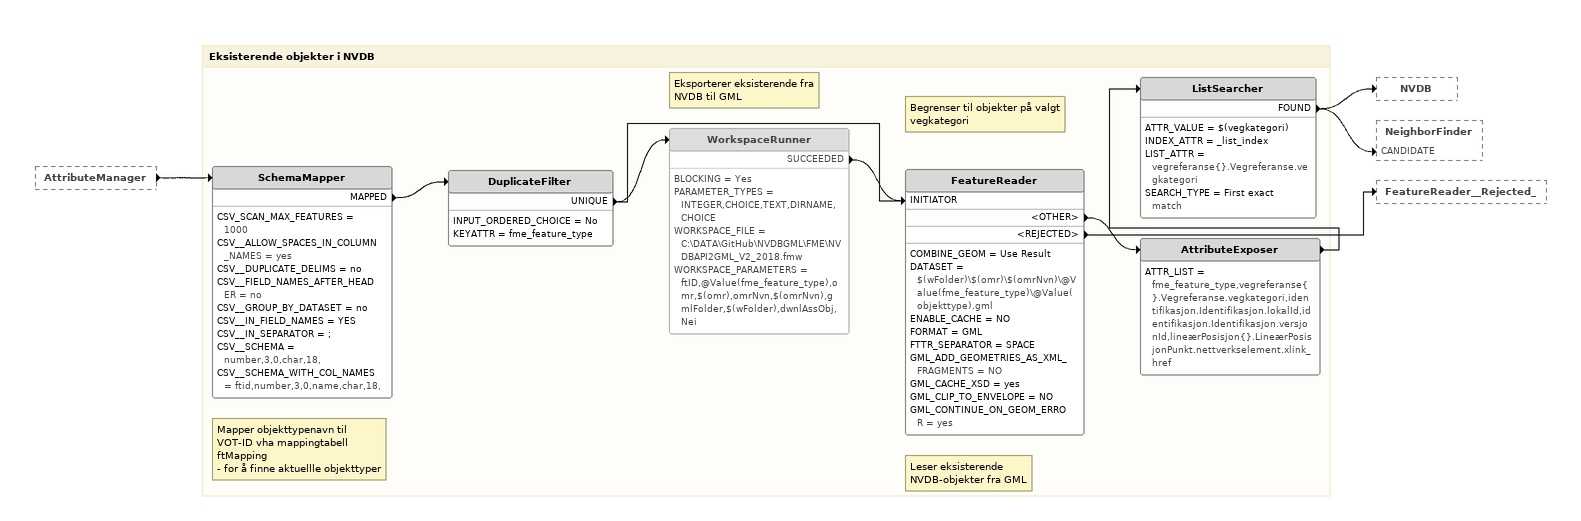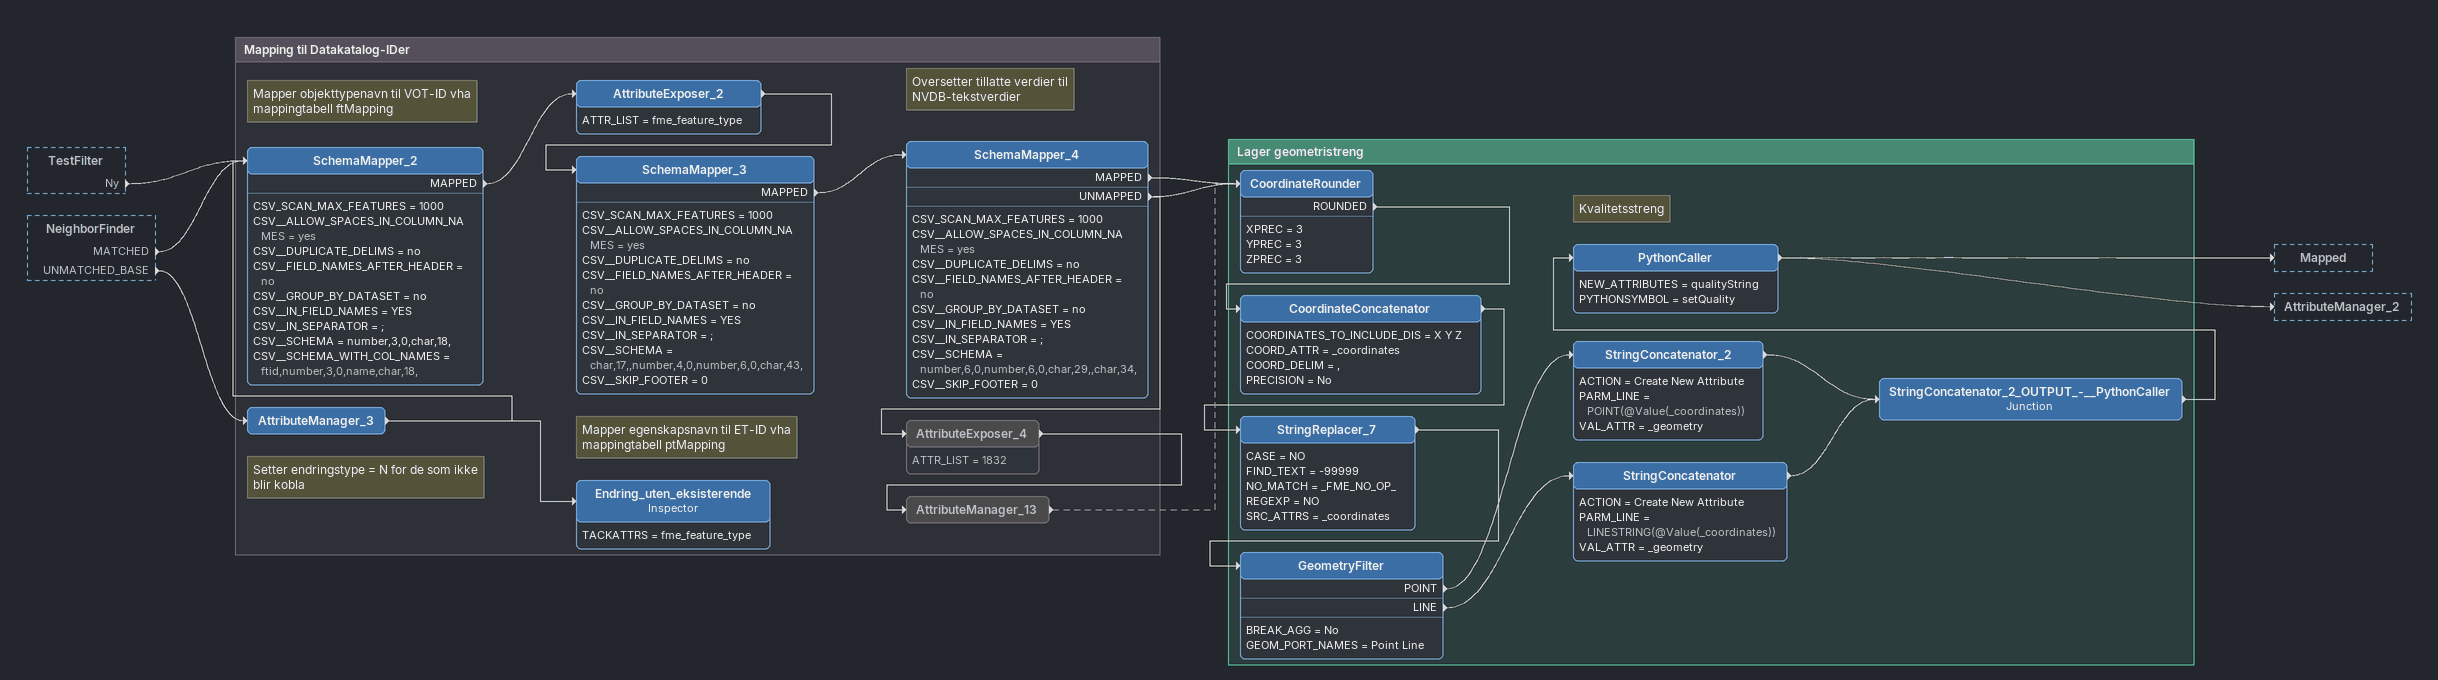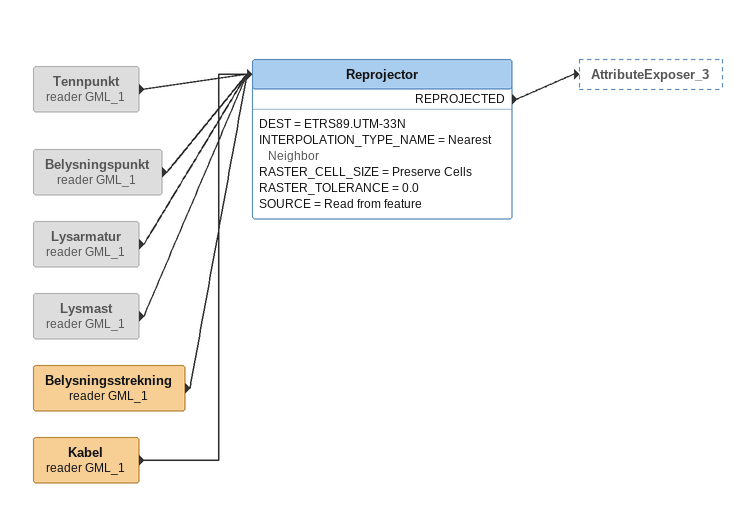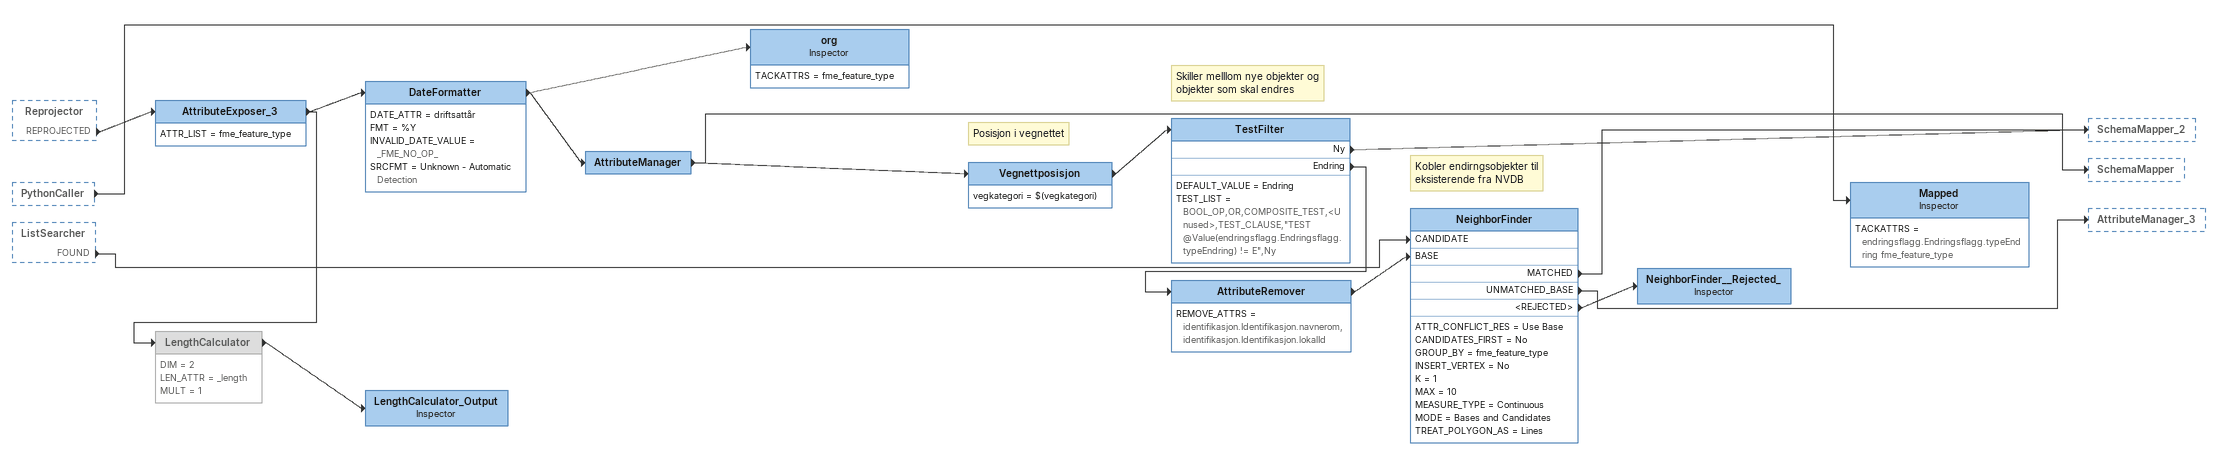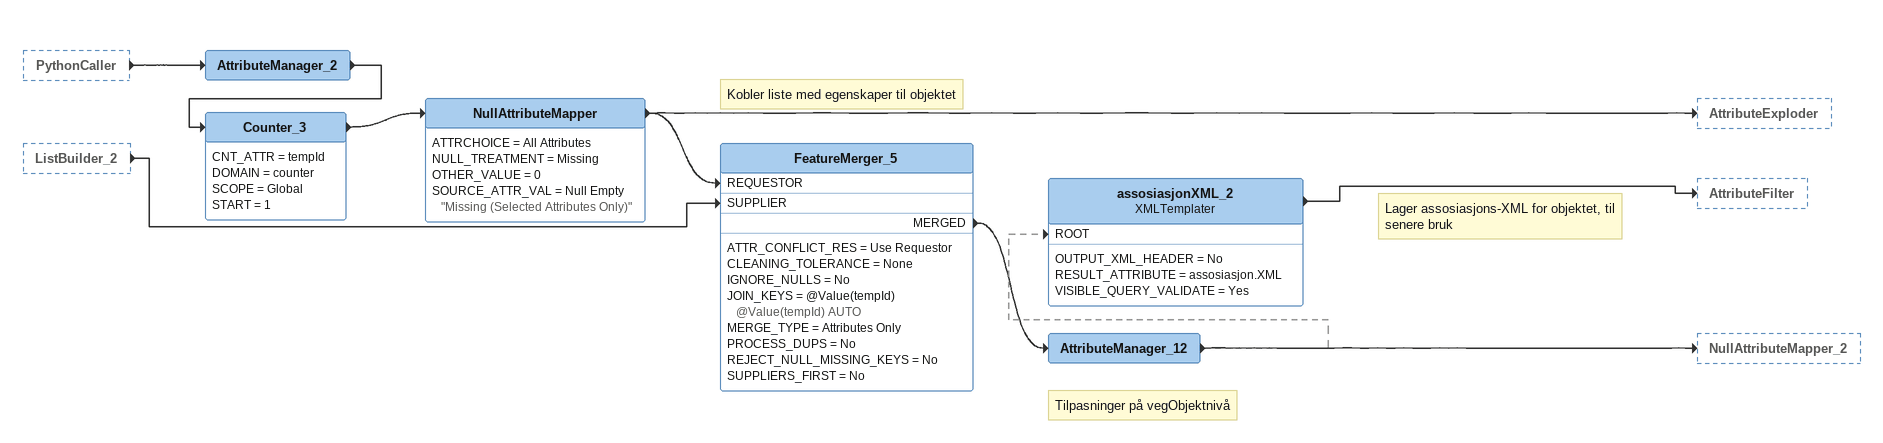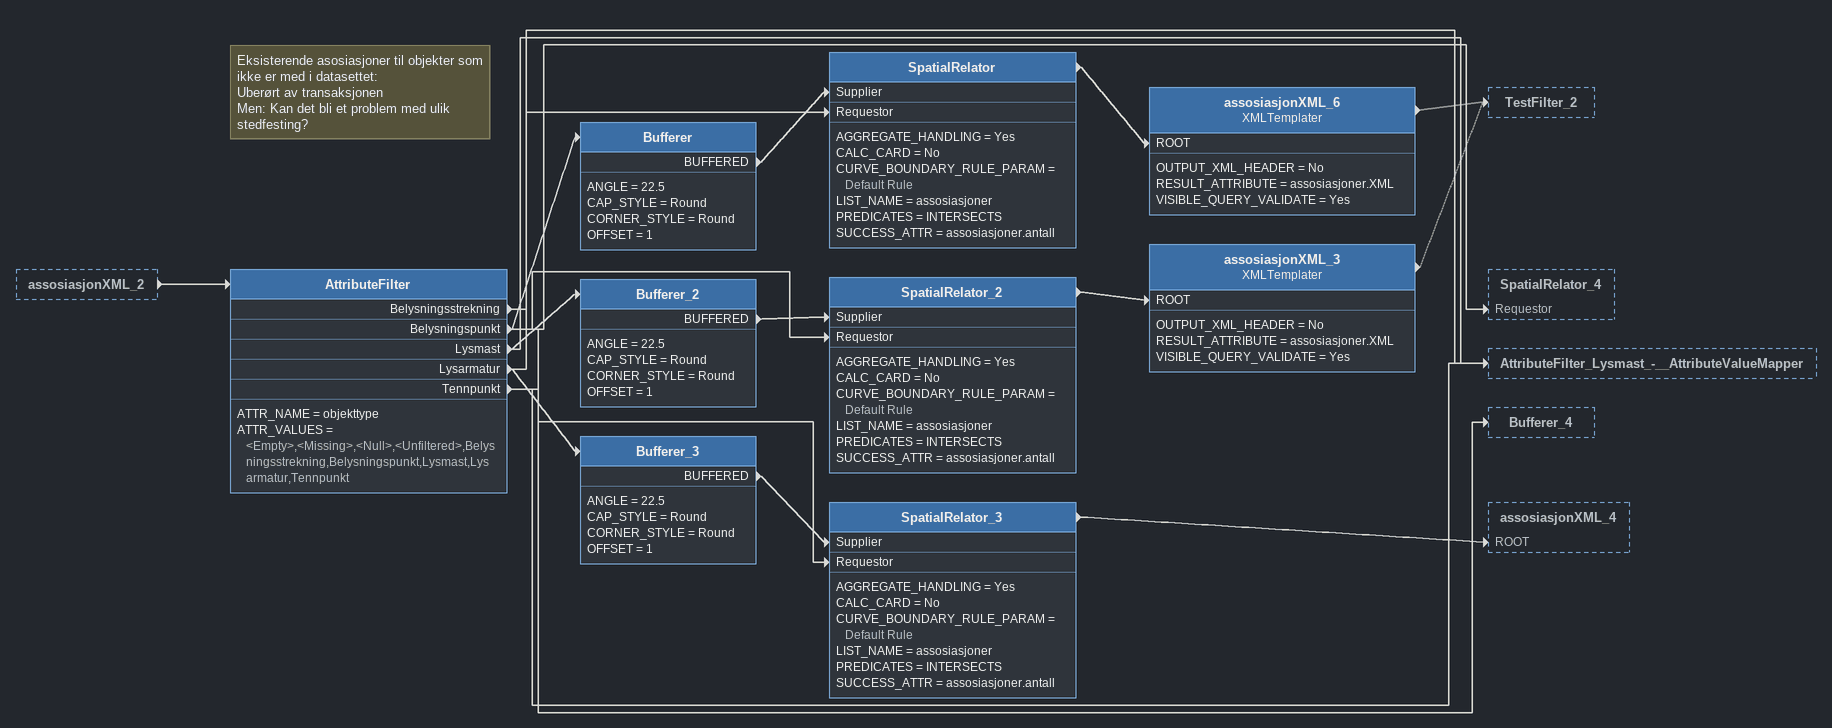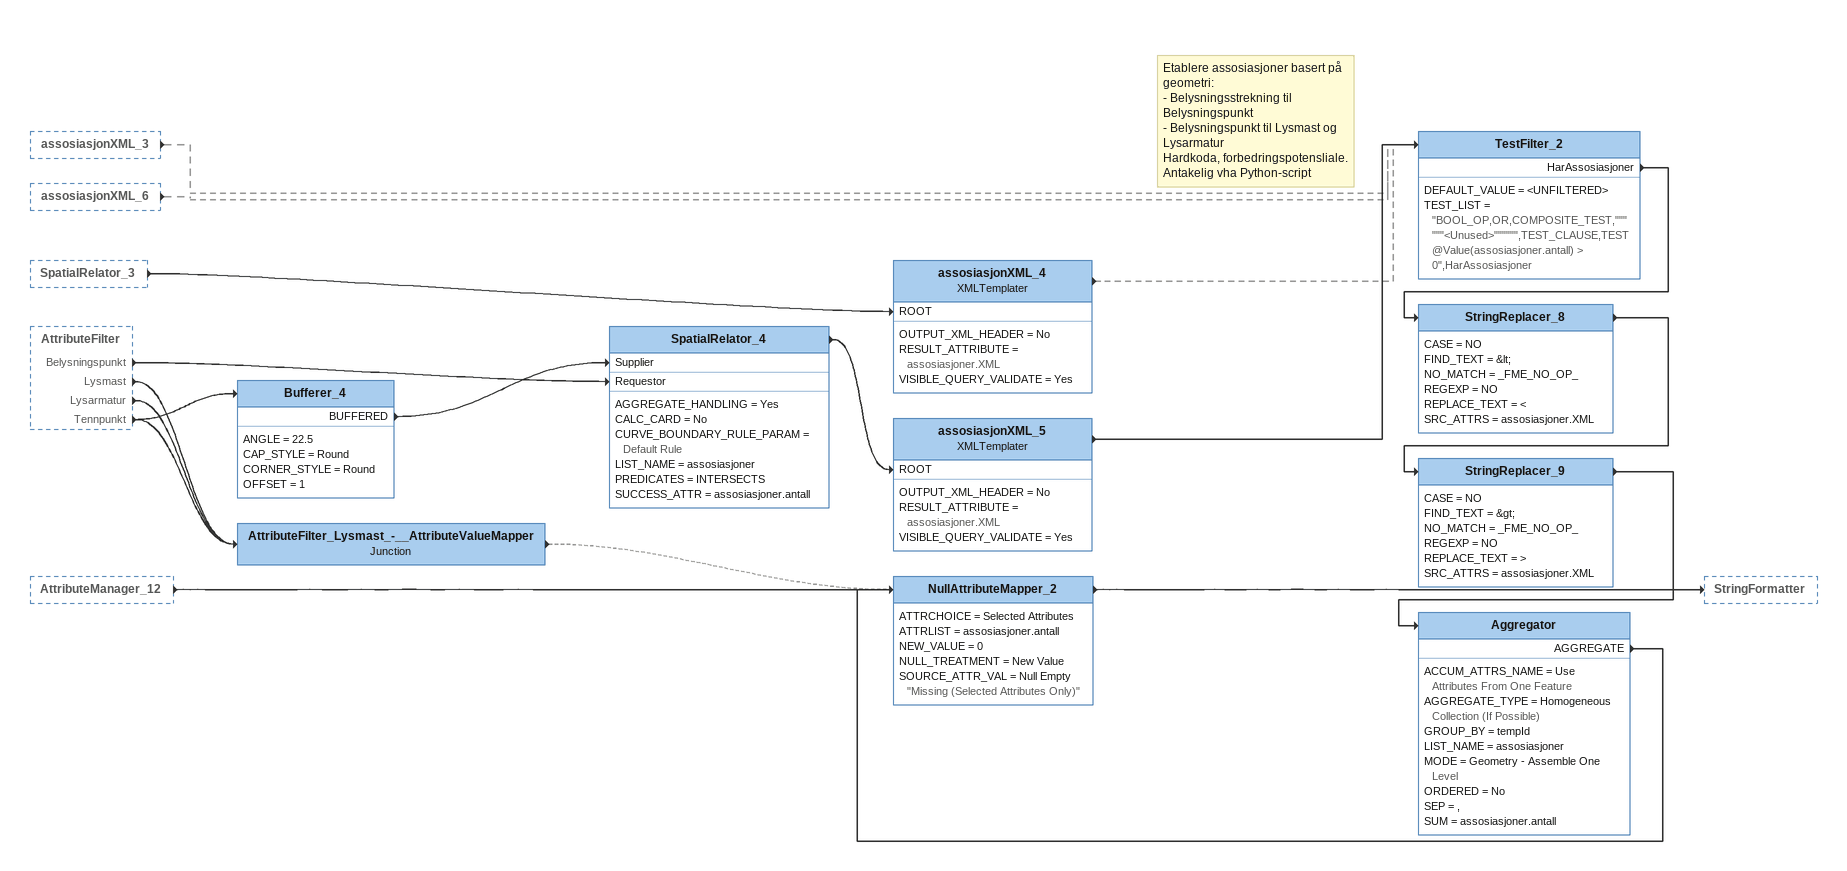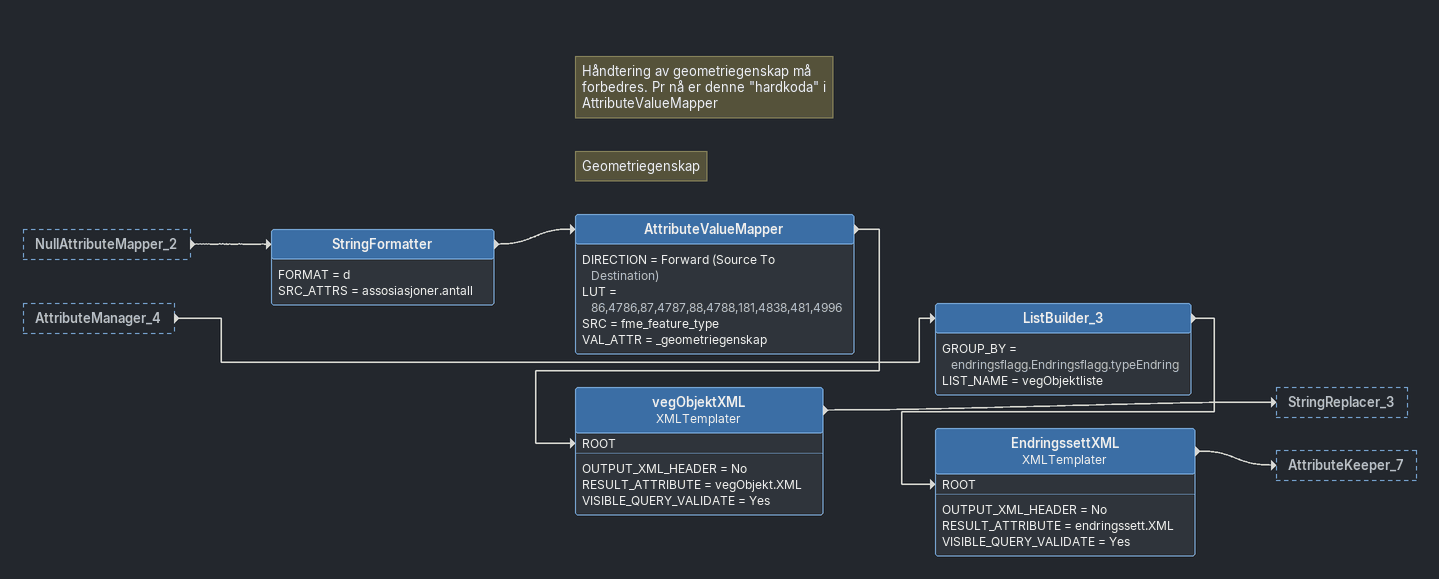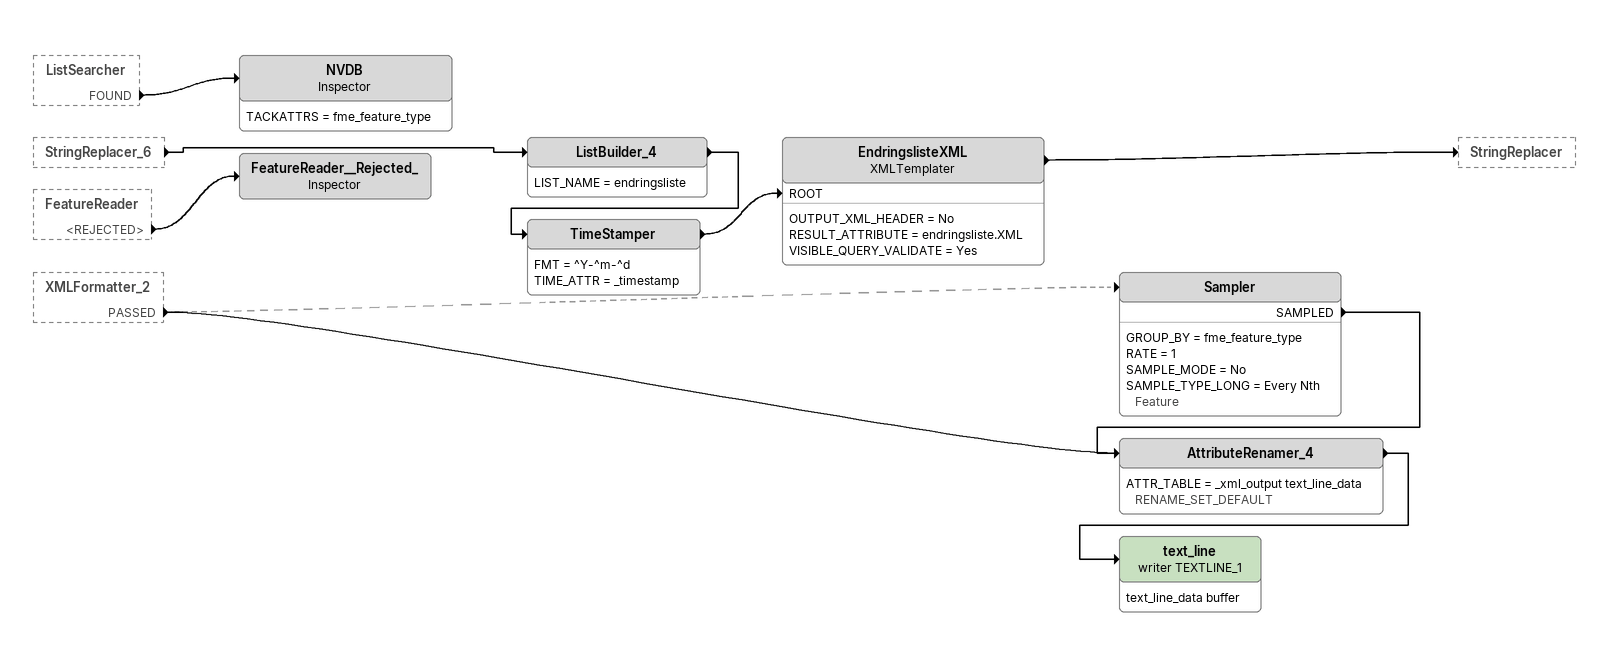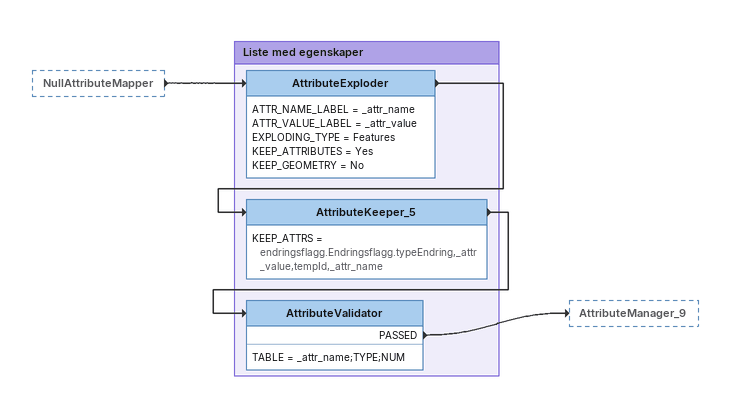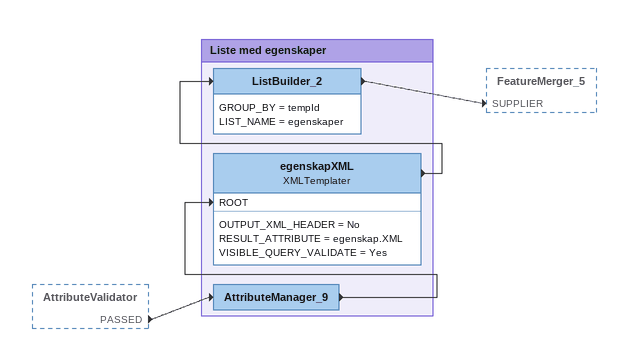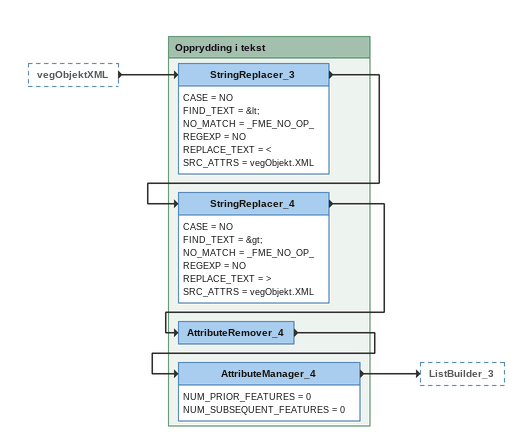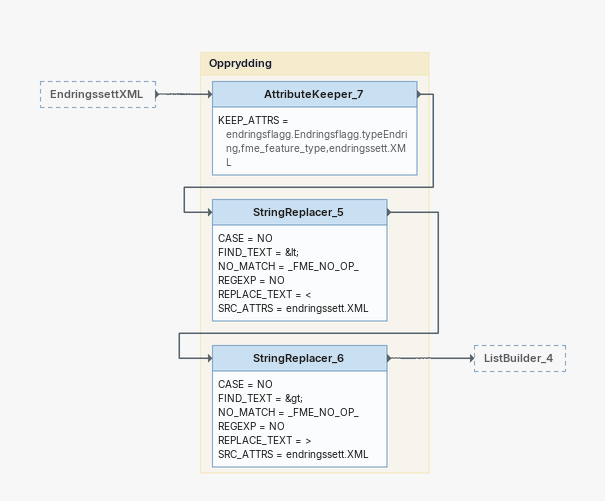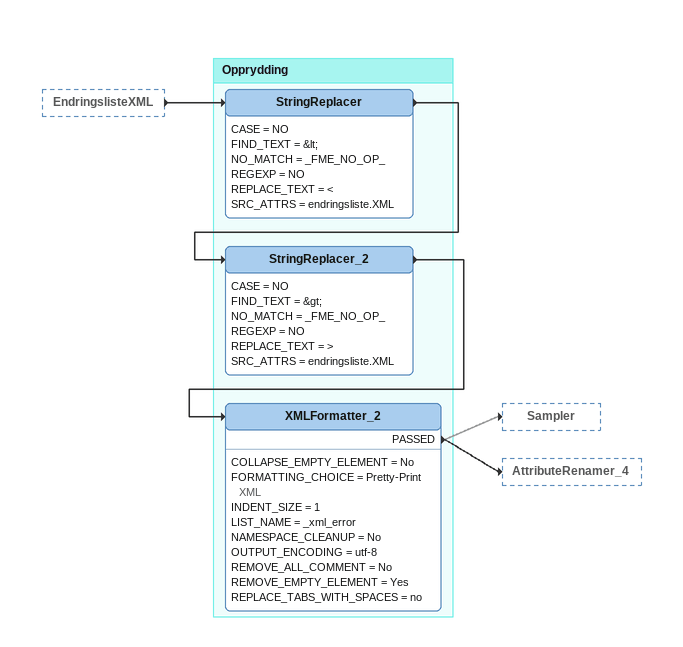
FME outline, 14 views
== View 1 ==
AttributeManager [outside]
    -> SchemaMapper

Bookmark: Eksisterende objekter i NVDB
Note: Mapper objekttypenavn til VOT-ID vha mappingtabell ftMapping / - for å finne aktuellle objekttyper
SchemaMapper
    CSV_SCAN_MAX_FEATURES = 1000
    CSV__ALLOW_SPACES_IN_COLUMN_NAMES = yes
    CSV__DUPLICATE_DELIMS = no
    CSV__FIELD_NAMES_AFTER_HEADER = no
    CSV__GROUP_BY_DATASET = no
    CSV__IN_FIELD_NAMES = YES
    CSV__IN_SEPARATOR = ;
    CSV__SCHEMA = number,3,0,char,18,
    CSV__SCHEMA_WITH_COL_NAMES = ftid,number,3,0,name,char,18,
    MAPPED -> DuplicateFilter
DuplicateFilter
    INPUT_ORDERED_CHOICE = No
    KEYATTR = fme_feature_type
    UNIQUE -> WorkspaceRunner
    UNIQUE -> FeatureReader [INITIATOR]
Note: Eksporterer eksisterende fra NVDB til GML
WorkspaceRunner [off]
    BLOCKING = Yes
    PARAMETER_TYPES = INTEGER,CHOICE,TEXT,DIRNAME,CHOICE
    WORKSPACE_FILE = C:\DATA\GitHub\NVDBGML\FME\NVDBAPI2GML_V2_2018.fmw
    WORKSPACE_PARAMETERS = ftID,@Value(fme_feature_type),omr,$(omr),omrNvn,$(omrNvn),gmlFolder,$(wFolder),dwnlAssObj,Nei
    SUCCEEDED -> FeatureReader [INITIATOR]
Note: Leser eksisterende NVDB-objekter fra GML
FeatureReader
    COMBINE_GEOM = Use Result
    DATASET = $(wFolder)\$(omr)\$(omrNvn)\@Value(fme_feature_type)\@Value(objekttype).gml
    ENABLE_CACHE = NO
    FORMAT = GML
    FTTR_SEPARATOR = SPACE
    GML_ADD_GEOMETRIES_AS_XML_FRAGMENTS = NO
    GML_CACHE_XSD = yes
    GML_CLIP_TO_ENVELOPE = NO
    GML_CONTINUE_ON_GEOM_ERROR = yes
    <OTHER> -> AttributeExposer
    <REJECTED> -> FeatureReader__Rejected_
AttributeExposer
    ATTR_LIST = fme_feature_type,vegreferanse{}.Vegreferanse.vegkategori,identifikasjon.Identifikasjon.lokalId,identifikasjon.Identifikasjon.versjonId,lineærPosisjon{}.LineærPosisjonPunkt.nettverkselement.xlink_href
    -> ListSearcher
Note: Begrenser til objekter på valgt vegkategori
ListSearcher
    ATTR_VALUE = $(vegkategori)
    INDEX_ATTR = _list_index
    LIST_ATTR = vegreferanse{}.Vegreferanse.vegkategori
    SEARCH_TYPE = First exact match
    FOUND -> NVDB
    FOUND -> NeighborFinder [CANDIDATE]

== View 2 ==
TestFilter [outside]
    Ny -> SchemaMapper_2
NeighborFinder [outside]
    MATCHED -> SchemaMapper_2
    UNMATCHED_BASE -> AttributeManager_3

Bookmark: Mapping til Datakatalog-IDer
Note: Setter endringstype = N for de som ikke blir kobla
AttributeManager_3
    -> Endring_uten_eksisterende
    -> SchemaMapper_2
Note: Mapper objekttypenavn til VOT-ID vha mappingtabell ftMapping
SchemaMapper_2
    CSV_SCAN_MAX_FEATURES = 1000
    CSV__ALLOW_SPACES_IN_COLUMN_NAMES = yes
    CSV__DUPLICATE_DELIMS = no
    CSV__FIELD_NAMES_AFTER_HEADER = no
    CSV__GROUP_BY_DATASET = no
    CSV__IN_FIELD_NAMES = YES
    CSV__IN_SEPARATOR = ;
    CSV__SCHEMA = number,3,0,char,18,
    CSV__SCHEMA_WITH_COL_NAMES = ftid,number,3,0,name,char,18,
    MAPPED -> AttributeExposer_2
AttributeExposer_2
    ATTR_LIST = fme_feature_type
    -> SchemaMapper_3
Note: Mapper egenskapsnavn til ET-ID vha mappingtabell ptMapping
SchemaMapper_3
    CSV_SCAN_MAX_FEATURES = 1000
    CSV__ALLOW_SPACES_IN_COLUMN_NAMES = yes
    CSV__DUPLICATE_DELIMS = no
    CSV__FIELD_NAMES_AFTER_HEADER = no
    CSV__GROUP_BY_DATASET = no
    CSV__IN_FIELD_NAMES = YES
    CSV__IN_SEPARATOR = ;
    CSV__SCHEMA = char,17,,number,4,0,number,6,0,char,43,
    CSV__SKIP_FOOTER = 0
    MAPPED -> SchemaMapper_4
Note: Oversetter tillatte verdier til NVDB-tekstverdier
SchemaMapper_4
    CSV_SCAN_MAX_FEATURES = 1000
    CSV__ALLOW_SPACES_IN_COLUMN_NAMES = yes
    CSV__DUPLICATE_DELIMS = no
    CSV__FIELD_NAMES_AFTER_HEADER = no
    CSV__GROUP_BY_DATASET = no
    CSV__IN_FIELD_NAMES = YES
    CSV__IN_SEPARATOR = ;
    CSV__SCHEMA = number,6,0,number,6,0,char,29,,char,34,
    CSV__SKIP_FOOTER = 0
    MAPPED -> CoordinateRounder
    UNMAPPED -> AttributeExposer_4
    UNMAPPED -> CoordinateRounder
AttributeExposer_4 [off]
    ATTR_LIST = 1832
    -> AttributeManager_13
AttributeManager_13 [off]
    -> CoordinateRounder [off]
Endring_uten_eksisterende: Inspector
    TACKATTRS = fme_feature_type

Bookmark: Lager geometristreng
CoordinateRounder
    XPREC = 3
    YPREC = 3
    ZPREC = 3
    ROUNDED -> CoordinateConcatenator
CoordinateConcatenator
    COORDINATES_TO_INCLUDE_DIS = X Y Z
    COORD_ATTR = _coordinates
    COORD_DELIM = ,
    PRECISION = No
    -> StringReplacer_7
StringReplacer_7
    CASE = NO
    FIND_TEXT = -99999
    NO_MATCH = _FME_NO_OP_
    REGEXP = NO
    SRC_ATTRS = _coordinates
    -> GeometryFilter
GeometryFilter
    BREAK_AGG = No
    GEOM_PORT_NAMES = Point Line
    POINT -> StringConcatenator_2
    LINE -> StringConcatenator
StringConcatenator_2
    ACTION = Create New Attribute
    PARM_LINE = POINT(@Value(_coordinates))
    VAL_ATTR = _geometry
    -> StringConcatenator_2_OUTPUT_-__PythonCaller
StringConcatenator
    ACTION = Create New Attribute
    PARM_LINE = LINESTRING(@Value(_coordinates))
    VAL_ATTR = _geometry
    -> StringConcatenator_2_OUTPUT_-__PythonCaller
StringConcatenator_2_OUTPUT_-__PythonCaller: Junction
    -> PythonCaller
Note: Kvalitetsstreng
PythonCaller
    NEW_ATTRIBUTES = qualityString
    PYTHONSYMBOL = setQuality
    -> Mapped
    -> AttributeManager_2

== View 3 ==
Tennpunkt (reader GML_1) [off]
    -> Reprojector
Belysningspunkt (reader GML_1) [off]
    -> Reprojector
Lysarmatur (reader GML_1) [off]
    -> Reprojector
Lysmast (reader GML_1) [off]
    -> Reprojector
Belysningsstrekning (reader GML_1)
    -> Reprojector
Kabel (reader GML_1)
    -> Reprojector
Reprojector
    DEST = ETRS89.UTM-33N
    INTERPOLATION_TYPE_NAME = Nearest Neighbor
    RASTER_CELL_SIZE = Preserve Cells
    RASTER_TOLERANCE = 0.0
    SOURCE = Read from feature
    REPROJECTED -> AttributeExposer_3

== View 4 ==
Reprojector [outside]
    REPROJECTED -> AttributeExposer_3
PythonCaller [outside]
    -> Mapped
ListSearcher [outside]
    FOUND -> NeighborFinder [CANDIDATE]
AttributeExposer_3
    ATTR_LIST = fme_feature_type
    -> DateFormatter
    -> LengthCalculator
DateFormatter
    DATE_ATTR = driftsattår
    FMT = %Y
    INVALID_DATE_VALUE = _FME_NO_OP_
    SRCFMT = Unknown - Automatic Detection
    -> org
    -> AttributeManager
org: Inspector
    TACKATTRS = fme_feature_type
AttributeManager
    -> SchemaMapper
    -> Vegnettposisjon
Note: Posisjon i vegnettet
Vegnettposisjon
    vegkategori = $(vegkategori)
    -> TestFilter
Note: Skiller melllom nye objekter og objekter som skal endres
TestFilter
    DEFAULT_VALUE = Endring
    TEST_LIST = BOOL_OP,OR,COMPOSITE_TEST,<Unused>,TEST_CLAUSE,"TEST @Value(endringsflagg.Endringsflagg.typeEndring) != E",Ny
    Ny -> SchemaMapper_2
    Endring -> AttributeRemover
AttributeRemover
    REMOVE_ATTRS = identifikasjon.Identifikasjon.navnerom,identifikasjon.Identifikasjon.lokalId
    -> NeighborFinder [BASE]
Note: Kobler endirngsobjekter til eksisterende fra NVDB
NeighborFinder
    ATTR_CONFLICT_RES = Use Base
    CANDIDATES_FIRST = No
    GROUP_BY = fme_feature_type
    INSERT_VERTEX = No
    K = 1
    MAX = 10
    MEASURE_TYPE = Continuous
    MODE = Bases and Candidates
    TREAT_POLYGON_AS = Lines
    MATCHED -> SchemaMapper_2
    UNMATCHED_BASE -> AttributeManager_3
    <REJECTED> -> NeighborFinder__Rejected_
Mapped: Inspector
    TACKATTRS = endringsflagg.Endringsflagg.typeEndring fme_feature_type
NeighborFinder__Rejected_: Inspector
LengthCalculator [off]
    DIM = 2
    LEN_ATTR = _length
    MULT = 1
    -> LengthCalculator_Output
LengthCalculator_Output: Inspector

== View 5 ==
PythonCaller [outside]
    -> AttributeManager_2
ListBuilder_2 [outside]
    -> FeatureMerger_5 [SUPPLIER]
AttributeManager_2
    -> Counter_3
Counter_3
    CNT_ATTR = tempId
    DOMAIN = counter
    SCOPE = Global
    START = 1
    -> NullAttributeMapper
NullAttributeMapper
    ATTRCHOICE = All Attributes
    NULL_TREATMENT = Missing
    OTHER_VALUE = 0
    SOURCE_ATTR_VAL = Null Empty "Missing (Selected Attributes Only)"
    -> AttributeExploder
    -> FeatureMerger_5 [REQUESTOR]
Note: Kobler liste med egenskaper til objektet
FeatureMerger_5
    ATTR_CONFLICT_RES = Use Requestor
    CLEANING_TOLERANCE = None
    IGNORE_NULLS = No
    JOIN_KEYS = @Value(tempId) @Value(tempId) AUTO
    MERGE_TYPE = Attributes Only
    PROCESS_DUPS = No
    REJECT_NULL_MISSING_KEYS = No
    SUPPLIERS_FIRST = No
    MERGED -> AttributeManager_12
Note: Tilpasninger på vegObjektnivå
AttributeManager_12
    -> assosiasjonXML_2 [ROOT] [off]
    -> NullAttributeMapper_2
Note: Lager assosiasjons-XML for objektet, til senere bruk
assosiasjonXML_2: XMLTemplater
    OUTPUT_XML_HEADER = No
    RESULT_ATTRIBUTE = assosiasjon.XML
    VISIBLE_QUERY_VALIDATE = Yes
    -> AttributeFilter

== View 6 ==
assosiasjonXML_2 [outside]
    -> AttributeFilter
Note: Eksisterende asosiasjoner til objekter som ikke er med i datasettet: / Uberørt av transaksjonen / Men: Kan det bli et problem med ulik stedfesting?
AttributeFilter
    ATTR_NAME = objekttype
    ATTR_VALUES = <Empty>,<Missing>,<Null>,<Unfiltered>,Belysningsstrekning,Belysningspunkt,Lysmast,Lysarmatur,Tennpunkt
    Belysningsstrekning -> SpatialRelator [Requestor]
    Belysningspunkt -> Bufferer
    Belysningspunkt -> SpatialRelator_2 [Requestor]
    Belysningspunkt -> SpatialRelator_3 [Requestor]
    Belysningspunkt -> SpatialRelator_4 [Requestor]
    Lysmast -> AttributeFilter_Lysmast_-__AttributeValueMapper
    Lysmast -> Bufferer_2
    Lysarmatur -> AttributeFilter_Lysmast_-__AttributeValueMapper
    Lysarmatur -> Bufferer_3
    Tennpunkt -> AttributeFilter_Lysmast_-__AttributeValueMapper
    Tennpunkt -> Bufferer_4
Bufferer
    ANGLE = 22.5
    CAP_STYLE = Round
    CORNER_STYLE = Round
    OFFSET = 1
    BUFFERED -> SpatialRelator [Supplier]
SpatialRelator
    AGGREGATE_HANDLING = Yes
    CALC_CARD = No
    CURVE_BOUNDARY_RULE_PARAM = Default Rule
    LIST_NAME = assosiasjoner
    PREDICATES = INTERSECTS
    SUCCESS_ATTR = assosiasjoner.antall
    -> assosiasjonXML_6 [ROOT]
assosiasjonXML_6: XMLTemplater
    OUTPUT_XML_HEADER = No
    RESULT_ATTRIBUTE = assosiasjoner.XML
    VISIBLE_QUERY_VALIDATE = Yes
    -> TestFilter_2 [off]
Bufferer_2
    ANGLE = 22.5
    CAP_STYLE = Round
    CORNER_STYLE = Round
    OFFSET = 1
    BUFFERED -> SpatialRelator_2 [Supplier]
SpatialRelator_2
    AGGREGATE_HANDLING = Yes
    CALC_CARD = No
    CURVE_BOUNDARY_RULE_PARAM = Default Rule
    LIST_NAME = assosiasjoner
    PREDICATES = INTERSECTS
    SUCCESS_ATTR = assosiasjoner.antall
    -> assosiasjonXML_3 [ROOT]
assosiasjonXML_3: XMLTemplater
    OUTPUT_XML_HEADER = No
    RESULT_ATTRIBUTE = assosiasjoner.XML
    VISIBLE_QUERY_VALIDATE = Yes
    -> TestFilter_2 [off]
Bufferer_3
    ANGLE = 22.5
    CAP_STYLE = Round
    CORNER_STYLE = Round
    OFFSET = 1
    BUFFERED -> SpatialRelator_3 [Supplier]
SpatialRelator_3
    AGGREGATE_HANDLING = Yes
    CALC_CARD = No
    CURVE_BOUNDARY_RULE_PARAM = Default Rule
    LIST_NAME = assosiasjoner
    PREDICATES = INTERSECTS
    SUCCESS_ATTR = assosiasjoner.antall
    -> assosiasjonXML_4 [ROOT]

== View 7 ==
assosiasjonXML_3 [outside]
    -> TestFilter_2 [off]
assosiasjonXML_6 [outside]
    -> TestFilter_2 [off]
SpatialRelator_3 [outside]
    -> assosiasjonXML_4 [ROOT]
AttributeFilter [outside]
    Belysningspunkt -> SpatialRelator_4 [Requestor]
    Lysmast -> AttributeFilter_Lysmast_-__AttributeValueMapper
    Lysarmatur -> AttributeFilter_Lysmast_-__AttributeValueMapper
    Tennpunkt -> AttributeFilter_Lysmast_-__AttributeValueMapper
    Tennpunkt -> Bufferer_4
AttributeManager_12 [outside]
    -> NullAttributeMapper_2
assosiasjonXML_4: XMLTemplater
    OUTPUT_XML_HEADER = No
    RESULT_ATTRIBUTE = assosiasjoner.XML
    VISIBLE_QUERY_VALIDATE = Yes
    -> TestFilter_2 [off]
Bufferer_4
    ANGLE = 22.5
    CAP_STYLE = Round
    CORNER_STYLE = Round
    OFFSET = 1
    BUFFERED -> SpatialRelator_4 [Supplier]
SpatialRelator_4
    AGGREGATE_HANDLING = Yes
    CALC_CARD = No
    CURVE_BOUNDARY_RULE_PARAM = Default Rule
    LIST_NAME = assosiasjoner
    PREDICATES = INTERSECTS
    SUCCESS_ATTR = assosiasjoner.antall
    -> assosiasjonXML_5 [ROOT]
assosiasjonXML_5: XMLTemplater
    OUTPUT_XML_HEADER = No
    RESULT_ATTRIBUTE = assosiasjoner.XML
    VISIBLE_QUERY_VALIDATE = Yes
    -> TestFilter_2
Note: Etablere assosiasjoner basert på geometri: / - Belysningsstrekning til Belysningspunkt / - Belysningspunkt til Lysmast og Lysarmatur / Hardkoda, forbedringspotensliale. Antakelig vha Python-script
TestFilter_2
    DEFAULT_VALUE = <UNFILTERED>
    TEST_LIST = "BOOL_OP,OR,COMPOSITE_TEST,""""""<Unused>"""""",TEST_CLAUSE,TEST @Value(assosiasjoner.antall) > 0",HarAssosiasjoner
    HarAssosiasjoner -> StringReplacer_8
StringReplacer_8
    CASE = NO
    FIND_TEXT = &lt;
    NO_MATCH = _FME_NO_OP_
    REGEXP = NO
    REPLACE_TEXT = <
    SRC_ATTRS = assosiasjoner.XML
    -> StringReplacer_9
StringReplacer_9
    CASE = NO
    FIND_TEXT = &gt;
    NO_MATCH = _FME_NO_OP_
    REGEXP = NO
    REPLACE_TEXT = >
    SRC_ATTRS = assosiasjoner.XML
    -> Aggregator
Aggregator
    ACCUM_ATTRS_NAME = Use Attributes From One Feature
    AGGREGATE_TYPE = Homogeneous Collection (If Possible)
    GROUP_BY = tempId
    LIST_NAME = assosiasjoner
    MODE = Geometry - Assemble One Level
    ORDERED = No
    SEP = ,
    SUM = assosiasjoner.antall
    AGGREGATE -> NullAttributeMapper_2
AttributeFilter_Lysmast_-__AttributeValueMapper: Junction
    -> NullAttributeMapper_2 [off]
NullAttributeMapper_2
    ATTRCHOICE = Selected Attributes
    ATTRLIST = assosiasjoner.antall
    NEW_VALUE = 0
    NULL_TREATMENT = New Value
    SOURCE_ATTR_VAL = Null Empty "Missing (Selected Attributes Only)"
    -> StringFormatter

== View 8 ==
NullAttributeMapper_2 [outside]
    -> StringFormatter
AttributeManager_4 [outside]
    -> ListBuilder_3
StringFormatter
    FORMAT = d
    SRC_ATTRS = assosiasjoner.antall
    -> AttributeValueMapper
Note: Geometriegenskap
Note: Håndtering av geometriegenskap må forbedres. Pr nå er denne "hardkoda" i AttributeValueMapper
AttributeValueMapper
    DIRECTION = Forward (Source To Destination)
    LUT = 86,4786,87,4787,88,4788,181,4838,481,4996
    SRC = fme_feature_type
    VAL_ATTR = _geometriegenskap
    -> vegObjektXML [ROOT]
vegObjektXML: XMLTemplater
    OUTPUT_XML_HEADER = No
    RESULT_ATTRIBUTE = vegObjekt.XML
    VISIBLE_QUERY_VALIDATE = Yes
    -> StringReplacer_3
ListBuilder_3
    GROUP_BY = endringsflagg.Endringsflagg.typeEndring
    LIST_NAME = vegObjektliste
    -> EndringssettXML [ROOT]
EndringssettXML: XMLTemplater
    OUTPUT_XML_HEADER = No
    RESULT_ATTRIBUTE = endringssett.XML
    VISIBLE_QUERY_VALIDATE = Yes
    -> AttributeKeeper_7

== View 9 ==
ListSearcher [outside]
    FOUND -> NVDB
StringReplacer_6 [outside]
    -> ListBuilder_4
FeatureReader [outside]
    <REJECTED> -> FeatureReader__Rejected_
XMLFormatter_2 [outside]
    PASSED -> Sampler [off]
    PASSED -> AttributeRenamer_4
ListBuilder_4
    LIST_NAME = endringsliste
    -> TimeStamper
TimeStamper
    FMT = ^Y-^m-^d
    TIME_ATTR = _timestamp
    -> EndringslisteXML [ROOT]
EndringslisteXML: XMLTemplater
    OUTPUT_XML_HEADER = No
    RESULT_ATTRIBUTE = endringsliste.XML
    VISIBLE_QUERY_VALIDATE = Yes
    -> StringReplacer
Sampler
    GROUP_BY = fme_feature_type
    RATE = 1
    SAMPLE_MODE = No
    SAMPLE_TYPE_LONG = Every Nth Feature
    SAMPLED -> AttributeRenamer_4
AttributeRenamer_4
    ATTR_TABLE = _xml_output text_line_data RENAME_SET_DEFAULT
    -> text_line (writer TEXTLINE_1)
text_line (writer TEXTLINE_1)
    attributes: text_line_data buffer
NVDB: Inspector
    TACKATTRS = fme_feature_type
FeatureReader__Rejected_: Inspector

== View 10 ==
NullAttributeMapper [outside]
    -> AttributeExploder

Bookmark: Liste med egenskaper
AttributeExploder
    ATTR_NAME_LABEL = _attr_name
    ATTR_VALUE_LABEL = _attr_value
    EXPLODING_TYPE = Features
    KEEP_ATTRIBUTES = Yes
    KEEP_GEOMETRY = No
    -> AttributeKeeper_5
AttributeKeeper_5
    KEEP_ATTRS = endringsflagg.Endringsflagg.typeEndring,_attr_value,tempId,_attr_name
    -> AttributeValidator
AttributeValidator
    TABLE = _attr_name;TYPE;NUM
    PASSED -> AttributeManager_9

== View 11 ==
AttributeValidator [outside]
    PASSED -> AttributeManager_9

Bookmark: Liste med egenskaper
AttributeManager_9
    -> egenskapXML [ROOT]
egenskapXML: XMLTemplater
    OUTPUT_XML_HEADER = No
    RESULT_ATTRIBUTE = egenskap.XML
    VISIBLE_QUERY_VALIDATE = Yes
    -> ListBuilder_2
ListBuilder_2
    GROUP_BY = tempId
    LIST_NAME = egenskaper
    -> FeatureMerger_5 [SUPPLIER]

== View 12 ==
vegObjektXML [outside]
    -> StringReplacer_3

Bookmark: Opprydding i tekst
StringReplacer_3
    CASE = NO
    FIND_TEXT = &lt;
    NO_MATCH = _FME_NO_OP_
    REGEXP = NO
    REPLACE_TEXT = <
    SRC_ATTRS = vegObjekt.XML
    -> StringReplacer_4
StringReplacer_4
    CASE = NO
    FIND_TEXT = &gt;
    NO_MATCH = _FME_NO_OP_
    REGEXP = NO
    REPLACE_TEXT = >
    SRC_ATTRS = vegObjekt.XML
    -> AttributeRemover_4
AttributeRemover_4
    -> AttributeManager_4
AttributeManager_4
    NUM_PRIOR_FEATURES = 0
    NUM_SUBSEQUENT_FEATURES = 0
    -> ListBuilder_3

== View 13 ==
EndringssettXML [outside]
    -> AttributeKeeper_7

Bookmark: Opprydding
AttributeKeeper_7
    KEEP_ATTRS = endringsflagg.Endringsflagg.typeEndring,fme_feature_type,endringssett.XML
    -> StringReplacer_5
StringReplacer_5
    CASE = NO
    FIND_TEXT = &lt;
    NO_MATCH = _FME_NO_OP_
    REGEXP = NO
    REPLACE_TEXT = <
    SRC_ATTRS = endringssett.XML
    -> StringReplacer_6
StringReplacer_6
    CASE = NO
    FIND_TEXT = &gt;
    NO_MATCH = _FME_NO_OP_
    REGEXP = NO
    REPLACE_TEXT = >
    SRC_ATTRS = endringssett.XML
    -> ListBuilder_4

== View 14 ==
EndringslisteXML [outside]
    -> StringReplacer

Bookmark: Opprydding
StringReplacer
    CASE = NO
    FIND_TEXT = &lt;
    NO_MATCH = _FME_NO_OP_
    REGEXP = NO
    REPLACE_TEXT = <
    SRC_ATTRS = endringsliste.XML
    -> StringReplacer_2
StringReplacer_2
    CASE = NO
    FIND_TEXT = &gt;
    NO_MATCH = _FME_NO_OP_
    REGEXP = NO
    REPLACE_TEXT = >
    SRC_ATTRS = endringsliste.XML
    -> XMLFormatter_2
XMLFormatter_2
    COLLAPSE_EMPTY_ELEMENT = No
    FORMATTING_CHOICE = Pretty-Print XML
    INDENT_SIZE = 1
    LIST_NAME = _xml_error
    NAMESPACE_CLEANUP = No
    OUTPUT_ENCODING = utf-8
    REMOVE_ALL_COMMENT = No
    REMOVE_EMPTY_ELEMENT = Yes
    REPLACE_TABS_WITH_SPACES = no
    PASSED -> Sampler [off]
    PASSED -> AttributeRenamer_4
